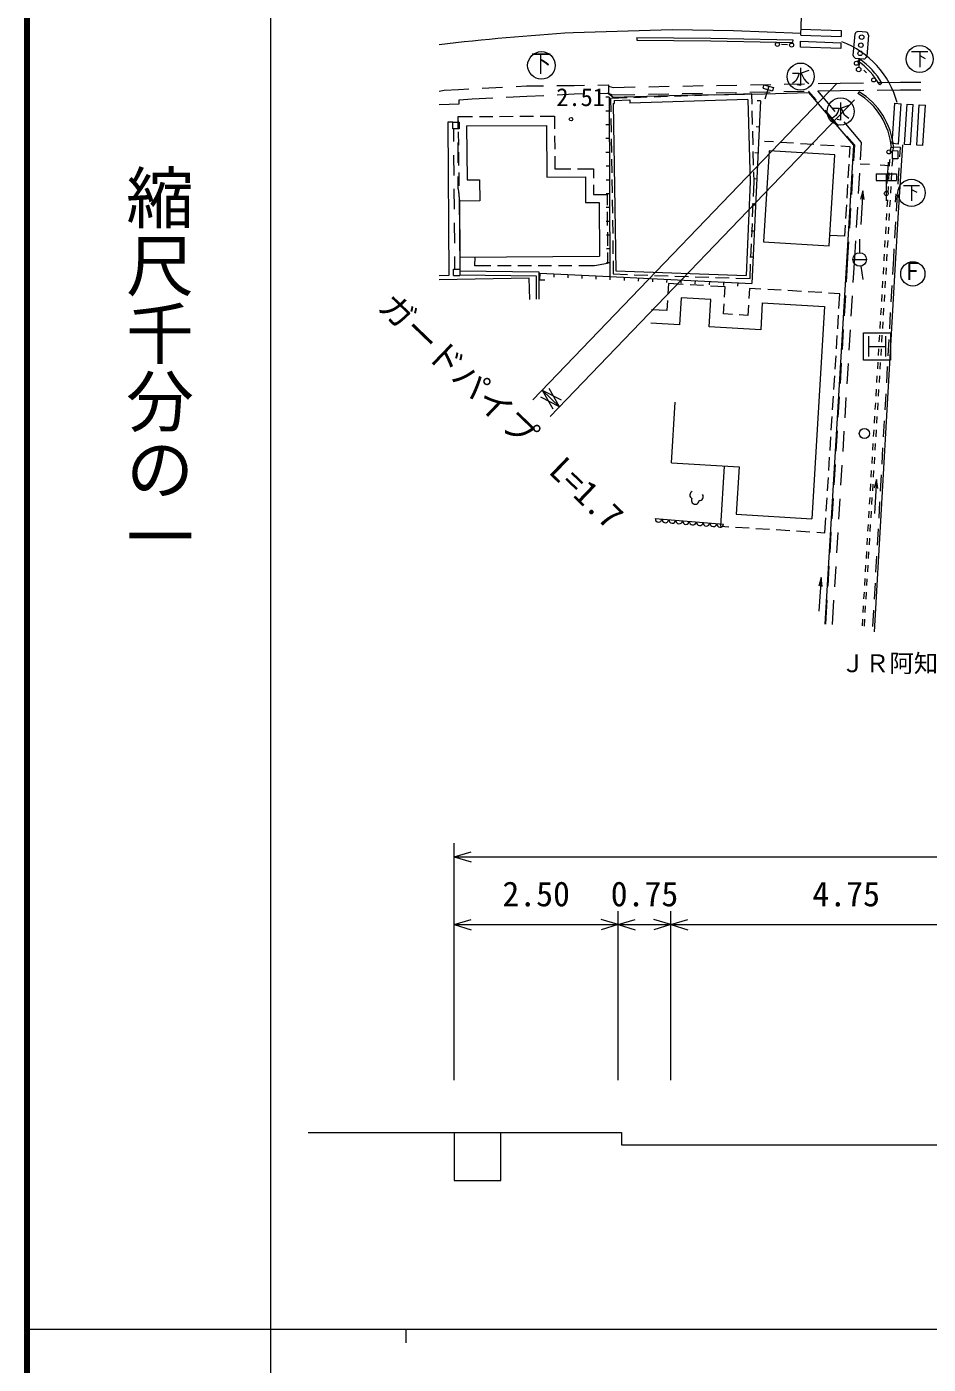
# Model space of a CAD drawing. Units: millimetres, scale not verified. Extents: x 40000 to 680000, y 20000 to 380000.
# Drawn here: x 40000 to 106568, y 202409 to 301120 of the extents above; entities that cross this region are included whole.
import ezdxf
from ezdxf.enums import TextEntityAlignment as Align

# ---------------------------------------------------------------- set-up
doc = ezdxf.new("R2010")
doc.units = ezdxf.units.MM
doc.header["$LTSCALE"] = 1000
for name, color, linetype, lineweight in [('M-BGD', 7, 'Continuous', 13), ('M-BGD-EXST', 7, 'Continuous', 13), ('M-BMK-OTRS', 5, 'Continuous', 13), ('M-STR-HTXT', 7, 'Continuous', 13), ('M-STR-STRC', 7, 'Continuous', 13), ('M-STR-STRD', 7, 'Continuous', 13), ('M-TTL', 2, 'Continuous', 140), ('M-TTL-BAND', 7, 'Continuous', 13)]:
    doc.layers.add(name, color=color, linetype=linetype, lineweight=lineweight)
doc.layers.add('M-BGD-HTXT', color=7, linetype='Continuous')
doc.styles.add('@ＭＳ ゴシック', font='')
doc.styles.add('ＭＳ ゴシック', font='')
doc.styles.get('@ＭＳ ゴシック').set_extended_font_data('@MS Gothic')
doc.styles.get('ＭＳ ゴシック').set_extended_font_data('MS Gothic')

msp = doc.modelspace()

# ---------------------------------------------------------------- linework, layer by layer
at = {"layer": 'M-BGD'}
for p, q in [((96181, 299781), (95726, 299804)), ((101804, 297904), (102002, 297713)), ((70453, 296377), (70832, 296442)), ((70832, 296442), (71886, 296494)), ((71886, 296494), (72643, 296532)), ((73641, 296583), (75139, 296660)), ((76138, 296710), (76894, 296749)), ((76894, 296749), (78154, 296764)), ((79154, 296775), (80414, 296790)), ((79169, 296105), (80424, 296170)), ((80414, 296790), (81179, 296803)), ((80424, 296170), (81190, 296183)), ((82179, 296819), (82945, 296832)), ((82190, 296199), (82955, 296212)), ((83277, 295929), (82892, 296211)), ((82945, 296832), (82955, 296212)), ((82947, 296744), (83302, 296649)), ((82955, 296212), (83234, 296097)), ((83302, 296649), (84936, 296679)), ((85906, 296147), (87406, 296176)), ((85935, 296698), (87435, 296726)), ((88406, 296194), (89905, 296223)), ((88435, 296745), (89935, 296773)), ((90048, 296090), (94476, 296180)), ((90905, 296241), (92405, 296270)), ((90934, 296792), (92434, 296820)), ((93536, 296161), (92320, 296122)), ((93405, 296288), (94905, 296317)), ((93434, 296839), (94934, 296867)), ((93556, 295406), (93536, 296161)), ((94423, 296835), (94355, 296595)), ((94355, 296595), (95076, 296390)), ((94423, 296835), (95144, 296630)), ((94476, 296180), (97728, 296256)), ((94784, 296733), (94510, 295771)), ((95144, 296630), (95076, 296390)), ((95904, 296335), (97404, 296364)), ((95934, 296886), (97433, 296914)), ((97728, 296256), (101050, 292378)), ((97737, 296370), (98291, 295720)), ((98384, 296382), (99681, 294860)), ((98404, 296382), (100076, 296414)), ((98433, 296933), (100067, 296964)), ((100067, 296964), (101797, 296987)), ((100076, 296414), (101803, 296437)), ((102797, 297001), (104526, 297024)), ((102803, 296451), (104530, 296474)), ((104526, 297024), (106023, 297025)), ((104530, 296474), (106024, 296475)), ((70453, 295385), (71941, 295425)), ((71932, 295722), (72895, 295789)), ((71941, 295425), (71932, 295722)), ((72895, 295789), (74406, 295864)), ((75405, 295914), (76916, 295988)), ((76916, 295988), (78171, 296053)), ((82998, 295915), (82748, 295913)), ((82998, 295915), (83066, 282689)), ((84324, 295868), (83107, 295829)), ((83107, 295829), (83123, 294850)), ((83234, 296097), (84906, 296129)), ((83277, 295929), (89147, 296092)), ((83313, 295444), (83377, 295446)), ((83313, 295444), (83509, 283100)), ((83372, 295683), (84525, 295724)), ((83372, 295683), (83377, 295446)), ((84525, 295724), (84533, 295482)), ((93247, 295760), (84533, 295482)), ((85823, 295916), (84823, 295884)), ((87322, 295963), (86323, 295932)), ((88821, 296011), (87822, 295979)), ((89147, 296092), (90048, 296090)), ((90321, 296059), (89321, 296027)), ((91820, 296107), (90820, 296075)), ((93247, 295760), (93407, 289687)), ((94190, 295643), (93549, 282183)), ((94190, 295643), (93940, 295655)), ((71864, 293578), (71865, 294495)), ((71865, 294495), (72920, 294499)), ((71874, 293874), (71865, 294495)), ((73420, 294501), (74420, 294505)), ((74920, 294507), (75920, 294510)), ((76420, 294512), (77420, 294516)), ((77920, 294518), (78974, 294522)), ((78974, 294522), (78979, 293576)), ((83003, 294897), (82753, 294896)), ((83131, 294351), (83147, 293351)), ((93596, 293906), (93569, 294906)), ((98940, 294959), (99913, 293817)), ((71465, 294080), (71930, 294090)), ((71475, 293580), (71465, 294080)), ((71941, 293590), (71475, 293580)), ((71534, 292653), (71525, 293581)), ((71894, 292374), (71880, 293374)), ((71930, 294090), (71941, 293590)), ((72466, 293796), (78378, 293826)), ((72466, 293796), (72525, 289812)), ((78378, 293826), (78397, 290026)), ((83008, 293880), (82758, 293879)), ((93635, 292407), (93609, 293406)), ((94098, 293720), (93849, 293732)), ((100329, 294099), (101626, 292578)), ((71862, 291078), (71863, 292578)), ((78982, 293076), (78987, 292076)), ((83014, 292862), (82764, 292861)), ((83155, 292851), (83170, 291851)), ((94478, 292682), (95130, 292640)), ((95629, 292608), (96627, 292544)), ((97126, 292512), (98124, 292448)), ((98623, 292416), (99621, 292352)), ((101050, 292378), (98921, 257026)), ((100120, 292320), (100772, 292278)), ((100561, 293056), (101115, 292407)), ((100772, 292278), (100725, 291468)), ((101115, 292407), (101045, 291235)), ((101626, 292578), (101550, 291306)), ((104518, 292204), (104002, 292236)), ((104476, 291510), (104518, 292204)), ((71556, 290153), (71543, 291653)), ((71914, 290875), (71900, 291874)), ((78989, 291576), (78994, 290630)), ((83019, 291845), (82769, 291844)), ((83178, 291351), (83194, 290351)), ((93675, 290907), (93648, 291907)), ((94007, 291797), (93757, 291809)), ((94825, 291963), (94409, 285258)), ((99677, 291663), (94825, 291963)), ((99262, 284957), (99677, 291663)), ((71934, 289375), (71921, 290375)), ((78994, 290630), (80169, 290636)), ((80669, 290638), (81844, 290644)), ((81844, 290644), (81848, 289944)), ((83024, 290828), (82774, 290826)), ((93708, 289652), (93688, 290407)), ((100696, 290969), (100637, 289970)), ((100985, 290237), (100896, 288740)), ((101490, 290308), (101401, 288810)), ((101533, 291014), (102226, 290973)), ((103024, 290925), (103717, 290884)), ((103614, 291132), (103513, 289559)), ((104354, 289514), (104427, 290711)), ((71860, 289160), (71861, 290078)), ((72525, 289812), (73425, 289825)), ((73425, 289825), (73448, 288276)), ((78397, 290026), (81247, 290041)), ((81247, 290041), (81257, 288141)), ((81851, 289444), (81854, 288744)), ((83029, 289810), (82779, 289809)), ((83202, 289851), (83218, 288851)), ((93407, 289687), (93114, 282774)), ((93663, 288589), (93708, 289652)), ((93915, 289874), (93665, 289886)), ((100608, 289471), (100550, 288473)), ((71578, 287653), (71565, 289153)), ((71860, 289160), (71949, 288254)), ((71920, 288544), (71968, 283218)), ((71949, 288254), (71941, 288875)), ((73448, 288276), (71949, 288254)), ((71949, 288254), (71979, 284123)), ((81854, 288744), (82853, 288750)), ((83035, 288793), (82785, 288792)), ((82853, 288750), (82859, 287953)), ((83226, 288351), (83242, 287351)), ((101741, 289016), (101571, 288375)), ((101741, 289016), (101588, 286520)), ((101831, 288359), (101741, 289016)), ((104141, 288180), (104191, 288783)), ((104232, 287517), (104305, 288715)), ((81257, 288141), (82257, 288146)), ((82257, 288146), (82286, 284199)), ((83040, 287776), (82790, 287774)), ((82862, 287453), (82870, 286453)), ((93824, 287952), (93574, 287964)), ((93599, 287090), (93642, 288089)), ((100521, 287974), (100462, 286975)), ((100836, 287742), (100746, 286244)), ((101341, 287812), (101251, 286315)), ((71601, 285154), (71587, 286654)), ((83045, 286758), (82795, 286757)), ((83250, 286851), (83265, 285852)), ((93536, 285592), (93578, 286591)), ((100433, 286476), (100386, 285666)), ((104110, 285521), (104183, 286719)), ((83051, 285741), (82801, 285740)), ((82874, 285953), (82881, 284953)), ((83273, 285352), (83289, 284352)), ((93732, 286029), (93482, 286041)), ((100386, 285666), (99309, 285719)), ((101192, 285317), (101115, 284045)), ((83056, 284724), (82806, 284722)), ((82885, 284453), (82891, 283657)), ((93472, 284093), (93515, 285092)), ((94409, 285258), (99262, 284957)), ((100686, 285246), (100616, 284075)), ((104019, 284028), (104061, 284723)), ((71618, 283226), (71610, 284154)), ((71979, 284123), (82286, 284199)), ((73093, 283477), (73108, 284131)), ((74260, 283478), (73093, 283477)), ((75760, 283480), (74760, 283478)), ((77260, 283481), (76260, 283480)), ((78760, 283483), (77760, 283482)), ((80260, 283485), (79260, 283484)), ((81928, 283487), (80760, 283485)), ((82891, 283657), (81928, 283487)), ((83061, 283706), (82811, 283705)), ((83297, 283852), (83313, 282873)), ((93640, 284106), (93391, 284118)), ((93406, 282531), (93451, 283593)), ((100616, 284075), (100507, 282281)), ((101115, 284045), (101006, 282251)), ((103951, 282824), (104019, 284028)), ((77108, 282567), (70453, 282433)), ((71511, 282761), (71521, 283228)), ((71511, 282761), (71977, 282751)), ((71521, 283228), (71987, 283218)), ((71987, 283218), (71977, 282751)), ((71978, 282813), (77605, 282734)), ((71985, 283113), (77802, 283031)), ((77140, 280982), (77108, 282567)), ((77605, 282734), (77623, 281005)), ((77802, 283031), (77806, 282731)), ((77806, 282731), (77823, 281014)), ((77885, 282942), (77860, 282442)), ((77860, 282442), (78268, 282430)), ((77885, 282942), (83066, 282689)), ((78921, 282891), (78909, 282641)), ((79957, 282841), (79945, 282591)), ((80994, 282790), (80982, 282540)), ((82030, 282739), (82018, 282490)), ((83066, 282689), (83054, 282439)), ((83066, 282689), (93549, 282183)), ((83313, 282873), (84362, 282837)), ((83509, 283100), (93114, 282774)), ((84115, 282638), (84103, 282389)), ((84861, 282820), (85861, 282787)), ((85163, 282588), (85151, 282338)), ((86211, 282537), (86199, 282287)), ((86361, 282770), (87360, 282736)), ((87259, 282487), (87247, 282237)), ((87860, 282719), (88859, 282685)), ((88308, 282436), (88296, 282186)), ((89356, 282386), (89344, 282136)), ((89359, 282668), (90358, 282634)), ((90404, 282335), (90392, 282085)), ((90858, 282617), (91857, 282583)), ((92357, 282566), (93406, 282531)), ((87384, 282165), (87340, 281416)), ((88482, 282101), (87384, 282165)), ((89979, 282012), (88981, 282071)), ((91577, 281918), (90478, 281983)), ((91452, 282284), (91440, 282035)), ((91532, 281170), (91577, 281918)), ((92501, 282234), (92489, 281984)), ((93373, 281813), (93329, 281064)), ((94213, 281763), (93373, 281813)), ((95711, 281675), (94712, 281734)), ((97208, 281587), (96210, 281646)), ((98705, 281499), (97707, 281558)), ((100044, 281420), (99205, 281470)), ((99976, 280335), (100044, 281420)), ((103838, 280827), (103905, 282025)), ((87310, 280917), (87266, 280169)), ((88323, 281108), (88206, 279112)), ((90520, 280979), (88323, 281108)), ((90402, 278982), (90520, 280979)), ((91459, 279922), (91503, 280671)), ((93300, 280565), (93256, 279816)), ((94313, 280756), (94195, 278759)), ((94313, 280756), (98905, 280485)), ((98905, 280485), (97982, 264804)), ((100447, 281283), (100356, 279785)), ((100946, 281253), (100855, 279756)), ((87266, 280169), (86133, 280235)), ((92108, 279884), (91459, 279922)), ((93256, 279816), (92607, 279854)), ((99882, 278838), (99945, 279836)), ((103724, 278831), (103792, 280029)), ((88206, 279112), (86075, 279237)), ((94195, 278759), (90402, 278982)), ((100295, 278787), (100204, 277290)), ((100794, 278757), (100703, 277260)), ((99787, 277341), (99850, 278339)), ((103611, 276834), (103679, 278032)), ((99693, 275844), (99756, 276842)), ((100144, 276292), (100053, 274795)), ((100643, 276262), (100552, 274765)), ((103498, 274837), (103566, 276035)), ((99599, 274347), (99662, 275345)), ((99505, 272850), (99567, 273848)), ((99992, 273796), (99901, 272299)), ((100491, 273767), (100400, 272269)), ((103385, 272840), (103453, 274038)), ((87612, 268927), (87879, 273417)), ((99410, 271353), (99473, 272351)), ((103272, 270843), (103339, 272041)), ((99316, 269856), (99379, 270854)), ((99840, 271301), (99749, 269804)), ((100339, 271271), (100249, 269774)), ((103158, 268847), (103226, 270045)), ((87612, 268927), (92604, 268630)), ((91246, 264261), (91525, 268698)), ((92604, 268630), (92396, 265136)), ((92604, 268630), (92602, 268613)), ((99222, 268359), (99285, 269357)), ((99689, 268806), (99598, 267308)), ((100188, 268776), (100097, 267279)), ((99127, 266862), (99190, 267860)), ((102748, 267695), (102576, 267055)), ((102748, 267695), (102587, 265200)), ((102835, 267038), (102748, 267695)), ((103045, 266850), (103113, 268048)), ((99033, 265365), (99096, 266363)), ((99537, 266310), (99446, 264813)), ((100036, 266280), (99945, 264783)), ((102932, 264853), (103000, 266051)), ((86404, 264830), (91455, 264416)), ((92396, 265136), (97982, 264804)), ((98933, 263781), (99002, 264866)), ((91246, 264261), (91846, 264224)), ((92345, 264192), (93343, 264130)), ((93842, 264099), (94840, 264037)), ((95339, 264005), (96337, 263943)), ((96836, 263912), (97834, 263850)), ((98333, 263818), (98933, 263781)), ((99386, 263815), (99295, 262318)), ((99885, 263785), (99794, 262288)), ((102819, 262856), (102887, 264054)), ((102705, 260859), (102773, 262057)), ((99234, 261319), (99143, 259822)), ((99733, 261290), (99642, 259792)), ((98651, 260478), (98480, 259838)), ((98651, 260478), (98490, 257983)), ((98739, 259821), (98651, 260478)), ((102592, 258863), (102660, 260061)), ((99082, 258824), (98973, 257030)), ((99582, 258794), (99473, 257000)), ((102479, 256860), (102547, 258064))]:
    msp.add_line(p, q, dxfattribs=at)
for points in [[(71465, 294077), (71091, 294074), (71170, 282762), (70453, 282748)], [(60791, 219513), (83923, 219513), (83923, 218609), (139269, 218609), (139269, 219474), (161644, 219474)], [(71570, 219513), (71570, 215980), (75004, 215980), (75004, 219513)]]:
    msp.add_lwpolyline(points, dxfattribs=at)
msp.add_lwpolyline([(104317, 291362), (103918, 291372), (103933, 291978), (104332, 291968)], close=True, dxfattribs=at)
for centre, radius in [((95432, 299818), 150), ((96475, 299767), 150), ((101263, 298424), 150), ((102543, 297194), 150), ((80189, 294300), 125), ((103661, 291880), 150), ((103465, 288811), 150), ((101852, 271096), 375)]:
    msp.add_circle(centre, radius, dxfattribs=at)
for centre, radius, start, end in [((89254, 266554), 288, 114.70874, 241.57604), ((89663, 266438), 288, 266.63464, 33.50514), ((89363, 266161), 283, 150.42064, 357.79164), ((86657, 264813), 254, 176.08774, 354.53554), ((87162, 264771), 254, 176.08894, 354.53544), ((87667, 264730), 254, 176.08894, 354.53544), ((88172, 264689), 254, 176.08894, 354.53544), ((88677, 264647), 254, 176.08954, 354.53464), ((89182, 264606), 254, 176.08804, 354.53634), ((89687, 264564), 254, 176.08774, 354.53554), ((90193, 264523), 254, 176.08894, 354.53544), ((90698, 264481), 254, 176.08894, 354.53544), ((91203, 264440), 254, 176.08894, 354.53544)]:
    msp.add_arc(centre, radius, start, end, dxfattribs=at)
at = {"layer": 'M-BGD-EXST'}
for p, q in [((105336, 299287), (106536, 299287)), ((105936, 299287), (105936, 298137)), ((105936, 298987), (106336, 298787)), ((96545, 297691), (97045, 297691)), ((96795, 297141), (96545, 296941)), ((96945, 297391), (96795, 297141)), ((97045, 297691), (96945, 297391)), ((97145, 298091), (97145, 296791)), ((97745, 297891), (97195, 297691)), ((97195, 297691), (97395, 297241)), ((97395, 297241), (97545, 297091)), ((97145, 296791), (96895, 296841)), ((97545, 297091), (97745, 296941)), ((100096, 295518), (100096, 294218)), ((100696, 295318), (100146, 295118)), ((99496, 295118), (99996, 295118)), ((99746, 294568), (99496, 294368)), ((99896, 294818), (99746, 294568)), ((100096, 294218), (99846, 294268)), ((99996, 295118), (99896, 294818)), ((100146, 295118), (100346, 294668)), ((100346, 294668), (100496, 294518)), ((100496, 294518), (100696, 294368)), ((104733, 289413), (105933, 289413)), ((105333, 289413), (105333, 288263)), ((105333, 289113), (105733, 288913)), ((101504, 284447), (101505, 285447)), ((101004, 283947), (102004, 283947)), ((101580, 283453), (101731, 282465))]:
    msp.add_line(p, q, dxfattribs=at)
for centre, radius in [((78004, 298270), 1016), ((105936, 298737), 1000), ((97145, 297441), 1000), ((100096, 294868), 1000), ((105333, 288863), 1000), ((101504, 283947), 500), ((105429, 282883), 897)]:
    msp.add_circle(centre, radius, dxfattribs=at)
at = {"layer": 'M-BMK-OTRS'}
for p, q in [((97155, 300499), (97203, 301848)), ((97155, 300499), (100133, 300394)), ((97171, 300948), (100149, 300843)), ((100149, 300843), (100133, 300394)), ((97140, 300049), (100117, 299944)), ((104097, 295471), (104557, 295441)), ((104365, 292467), (104557, 295441)), ((104814, 292438), (105007, 295412)), ((105007, 295412), (105456, 295383)), ((105263, 292409), (105456, 295383)), ((105712, 292380), (105905, 295354)), ((105905, 295354), (106354, 295325)), ((106161, 292351), (106354, 295325)), ((105263, 292409), (104814, 292438)), ((106161, 292351), (105712, 292380))]:
    msp.add_line(p, q, dxfattribs=at)
for points in [[(97159, 300611), (92190, 300816), (87664, 300893), (80356, 300682)], [(100117, 299944), (100102, 299513), (97124, 299618), (97140, 300049)], [(104365, 292467), (103904, 292497), (104097, 295471)], [(104663, 292397), (104346, 287421), (104125, 283631), (102585, 256463)]]:
    msp.add_lwpolyline(points, dxfattribs=at)
for centre, radius, start, end in [((92143, 112922), 188130, 93.59191, 96.62039), ((97809, 293743), 6703, 15.38792, 69.13057)]:
    msp.add_arc(centre, radius, start, end, dxfattribs=at)
at = {"layer": 'M-STR-HTXT'}
for p, q in [((99845, 296949), (77377, 273574)), ((101125, 295719), (78657, 272344)), ((79350, 273065), (78580, 274429)), ((79350, 273065), (77957, 273780)), ((78070, 274295), (79350, 273065)), ((78070, 274295), (78840, 272931)), ((78070, 274295), (79463, 273580)), ((71564, 223368), (71564, 240857)), ((71564, 239857), (72814, 240232)), ((71564, 239857), (151575, 239857)), ((71564, 239857), (72814, 239482)), ((71564, 234857), (72814, 235232)), ((83669, 234857), (82419, 235232)), ((83669, 223368), (83669, 235857)), ((83669, 234857), (84919, 235232)), ((87559, 234857), (86309, 235232)), ((87559, 223368), (87559, 235857)), ((87559, 234857), (88809, 235232)), ((71564, 234857), (83669, 234857)), ((71564, 234857), (72814, 234482)), ((83669, 234857), (82419, 234482)), ((83669, 234857), (87559, 234857)), ((83669, 234857), (84919, 234482)), ((87559, 234857), (86309, 234482)), ((87559, 234857), (111282, 234857)), ((87559, 234857), (88809, 234482))]:
    msp.add_line(p, q, dxfattribs=at)
at = {"layer": 'M-STR-STRC'}
for p, q in [((101024, 299006), (101171, 300599)), ((101986, 300724), (101389, 300780)), ((102167, 300507), (102020, 298914)), ((101802, 298733), (101205, 298788)), ((101503, 298760), (101445, 298130)), ((102719, 290269), (104219, 290269)), ((102719, 290269), (102719, 289769)), ((103469, 290269), (103469, 288269)), ((104219, 290269), (104219, 289769)), ((102719, 289769), (104219, 289769)), ((101777, 276523), (101777, 278523)), ((101777, 278523), (103777, 278523)), ((103777, 278523), (103777, 276523)), ((102152, 278273), (102152, 276773)), ((102152, 277523), (103402, 277523)), ((103402, 278273), (103402, 276773)), ((103777, 276523), (101777, 276523))]:
    msp.add_line(p, q, dxfattribs=at)
for centre in [(101651, 300354), (101540, 299159), (101595, 299756), (101430, 297964)]:
    msp.add_circle(centre, 167, dxfattribs=at)
for centre, radius, start, end in [((101448, 300487), 299, 101.49471, 157.93656), ((101846, 300424), 331, 14.41961, 65.01166), ((101298, 299049), 277, 189.02917, 250.4021), ((101751, 299016), 288, 280.24714, 339.18412)]:
    msp.add_arc(centre, radius, start, end, dxfattribs=at)
at = {"layer": 'M-STR-STRD'}
for p, q in [((85046, 300327), (85044, 300127)), ((96559, 300149), (96553, 299949)), ((101492, 298747), (101360, 298596)), ((101455, 296326), (101380, 296202)), ((103144, 296947), (102983, 296829)), ((103776, 291835), (103800, 292211)), ((103800, 292211), (104002, 292236)), ((103985, 291977), (104002, 292236)), ((103715, 290836), (103740, 291284)), ((103740, 291284), (103744, 291336)), ((103914, 290826), (103940, 291272)), ((103940, 291272), (103944, 291326)), ((103657, 289838), (103686, 290337)), ((103857, 289828), (103886, 290327)), ((103600, 288840), (103628, 289339)), ((103799, 288830), (103828, 289329)), ((103542, 287841), (103571, 288341)), ((103742, 287831), (103771, 288331)), ((103485, 286843), (103513, 287342)), ((103684, 286833), (103713, 287332)), ((103427, 285845), (103456, 286344)), ((103627, 285835), (103655, 286334)), ((103369, 284846), (103398, 285346)), ((103569, 284836), (103598, 285336)), ((103320, 283982), (103341, 284347)), ((103519, 283970), (103540, 284337)), ((103252, 282850), (103282, 283349)), ((103312, 283848), (103320, 283982)), ((103450, 282840), (103480, 283339)), ((103511, 283838), (103519, 283970)), ((103192, 281852), (103222, 282351)), ((103388, 281842), (103419, 282341)), ((103133, 280853), (103162, 281352)), ((103327, 280844), (103357, 281343)), ((103073, 279855), (103103, 280354)), ((103265, 279846), (103296, 280345)), ((103013, 278857), (103043, 279356)), ((103204, 278847), (103234, 279347)), ((102954, 277859), (102983, 278358)), ((103142, 277849), (103173, 278348)), ((102894, 276861), (102924, 277360)), ((103081, 276851), (103111, 277350)), ((102834, 275862), (102864, 276361)), ((103019, 275853), (103050, 276352)), ((102775, 274864), (102804, 275363)), ((102958, 274855), (102988, 275354)), ((102715, 273866), (102745, 274365)), ((102896, 273857), (102927, 274356)), ((102655, 272868), (102685, 273367)), ((102834, 272859), (102865, 273358)), ((102596, 271869), (102625, 272369)), ((102773, 271861), (102804, 272360)), ((102536, 270871), (102566, 271370)), ((102711, 270863), (102742, 271362)), ((102476, 269873), (102506, 270372)), ((102650, 269865), (102681, 270364)), ((102416, 268875), (102446, 269374)), ((102588, 268866), (102619, 269365)), ((102357, 267877), (102387, 268376)), ((102527, 267868), (102558, 268367)), ((102297, 266878), (102327, 267377)), ((102465, 266870), (102496, 267369)), ((102237, 265880), (102267, 266379)), ((102404, 265872), (102435, 266371)), ((102178, 264882), (102208, 265381)), ((102342, 264874), (102373, 265373)), ((102118, 263884), (102148, 264383)), ((102281, 263876), (102312, 264375)), ((102058, 262885), (102088, 263385)), ((102219, 262878), (102250, 263377)), ((101999, 261887), (102029, 262386)), ((102158, 261880), (102189, 262379)), ((101939, 260889), (101969, 261388)), ((102096, 260882), (102127, 261381)), ((101879, 259891), (101909, 260390)), ((102035, 259883), (102066, 260383)), ((101820, 258893), (101850, 259392)), ((101973, 258885), (102004, 259384)), ((101760, 257894), (101790, 258393)), ((101912, 257887), (101942, 258386)), ((101700, 256896), (101730, 257395)), ((101850, 256889), (101881, 257388))]:
    msp.add_line(p, q, dxfattribs=at)
for points in [[(85044, 300127), (90506, 300079), (95373, 299986), (96553, 299949)], [(85046, 300327), (90508, 300279), (95378, 300186), (96559, 300149)]]:
    msp.add_lwpolyline(points, dxfattribs=at)
for centre, radius, start, end in [((98249, 294111), 5458, 29.86166, 55.2561), ((98323, 294179), 5559, 29.86242, 55.25686), ((98634, 291741), 5238, 5.21977, 58.39037), ((98678, 291759), 5346, 5.11977, 58.70502)]:
    msp.add_arc(centre, radius, start, end, dxfattribs=at)
at = {"layer": 'M-TTL'}
msp.add_line((40000, 380000), (40000, 20000), dxfattribs=at)
at = {"layer": 'M-TTL-BAND'}
for p, q in [((58000, 370000), (58000, 20000)), ((40000, 205000), (579000, 205000)), ((68000, 205000), (68000, 204000))]:
    msp.add_line(p, q, dxfattribs=at)

# ---------------------------------------------------------------- texts
at = {"layer": 'M-BGD', "style": 'ＭＳ ゴシック'}
msp.add_text('2.51', height=1320, dxfattribs=at).set_placement((79104, 294869), align=Align.BOTTOM_LEFT)
at = {"layer": 'M-BGD-EXST', "style": 'ＭＳ ゴシック', "width": 0.85}
for s, p in [('下', (77212, 297389)), ('Ｆ', (104641, 282036))]:
    msp.add_text(s, height=1320, dxfattribs=at).set_placement(p, align=Align.BOTTOM_LEFT)
at = {"layer": 'M-BGD-HTXT', "style": 'ＭＳ ゴシック'}
msp.add_text('ＪＲ阿知須駅', height=1320, dxfattribs=at).set_placement((100102, 253088), align=Align.BOTTOM_LEFT)
at = {"layer": 'M-STR-HTXT', "style": 'ＭＳ ゴシック'}
msp.add_text('ガードパイプ  L=1.7', height=1833, rotation=316.132, dxfattribs=at).set_placement((74009, 271733), align=Align.BOTTOM_CENTER)
for s, p in [('2.50', (77616, 235657)), ('0.75', (85614, 235657)), ('4.75', (100509, 235657))]:
    msp.add_text(s, height=1833, dxfattribs=at).set_placement(p, align=Align.BOTTOM_CENTER)
at = {"layer": 'M-TTL-BAND', "style": '@ＭＳ ゴシック'}
msp.add_text('縮尺千分の一', height=3666, rotation=270, dxfattribs=at).set_placement((49777, 261030), align=Align.MIDDLE_RIGHT)

doc.saveas('drawing.dxf')
